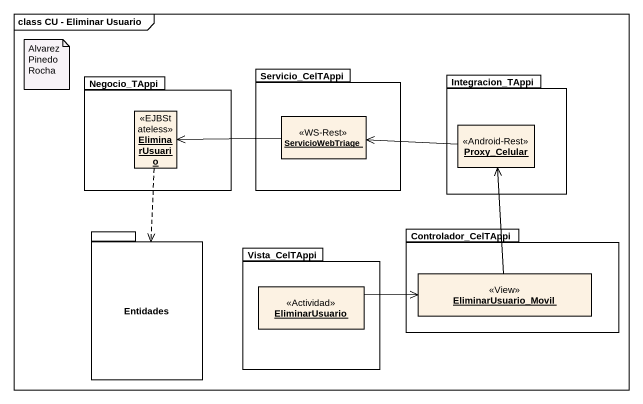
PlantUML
@startuml
mainframe class CU - Eliminar Usuario
hide circle
hide empty members
package Negocio_TAppi {
  object EliminarUsuario <<EJBStateless>>
}
package Servicio_CelTAppi {
  object ServicioWebTriage <<WS-Rest>>
}
package Integracion_TAppi {
  object Proxy_Celular <<Android-Rest>>
}
package Entidades {
}
package Controlador_CelTAppi {
  object EliminarUsuario_Movil <<View>>
}
package Vista_CelTAppi {
  object "EliminarUsuario" as EliminarUsuario_2 <<Actividad>>
}
EliminarUsuario ..> Entidades
ServicioWebTriage -left-> EliminarUsuario
Proxy_Celular -left-> ServicioWebTriage
EliminarUsuario_Movil -up-> Proxy_Celular
EliminarUsuario_2 -right-> EliminarUsuario_Movil
note as N1
  Alvarez
  Pinedo
  Rocha
end note
@enduml
